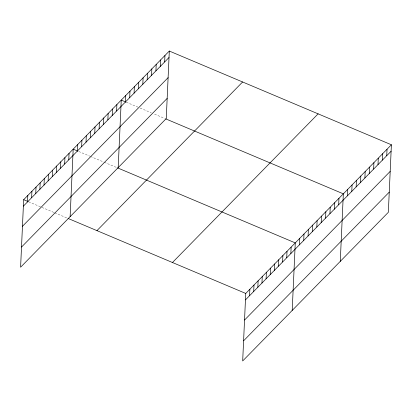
<?xml version="1.0" encoding="UTF-8"?>
<svg xmlns="http://www.w3.org/2000/svg" width="412" height="412" viewBox="0 0 412 412"><rect width="100%" height="100%" fill="white"/><g stroke="black" fill="none" stroke-linecap="round" stroke-linejoin="round"><path stroke-width="0.31" stroke-dasharray="2.06 1.54" d="M126.252 102.207L137.907 107.125M140.132 108.068L151.235 112.754M154.567 114.16L164.558 118.378M78.738 151.498L89.842 156.184M90.398 156.421L103.726 162.045M104.277 162.277L117.049 167.669M28.665 201.808L54.204 212.587M54.76 212.819L67.527 218.211"/><path stroke-width="0.62" d="M169.317 51.042L23.664 199.696L20.6 267.218L166.252 118.558L169.317 51.042L391.4 144.782L388.336 212.304L242.683 360.958L245.748 293.442L391.4 144.782M27.501 201.937L27.795 195.484M31.626 197.724L31.92 191.271M35.751 193.516L36.045 187.058M39.882 189.304L40.175 182.851M44.007 185.091L44.3 178.638M48.132 180.878L48.425 174.425M52.262 176.666L52.556 170.213M56.387 172.453L56.681 166M60.513 168.24L60.806 161.787M64.643 164.033L64.936 157.58M68.768 159.82L69.061 153.367M70.122 216.671L73.187 149.154L77.631 151.029M77.265 151.147L77.559 144.694M81.633 146.687L81.926 140.234M86.005 142.228L86.299 135.775M90.372 137.768L90.666 131.315M94.745 133.308L95.038 126.855M99.112 128.848L99.405 122.395M103.484 124.388L103.773 117.935M107.851 119.928L108.145 113.475M112.219 115.468L112.512 109.015M116.591 111.008L116.884 104.555M118.187 167.617L121.252 100.095L125.696 101.97M125.33 102.088L125.624 95.635M129.698 97.629L129.991 91.176M134.07 93.169L134.363 86.716M138.437 88.714L138.731 82.256M142.81 84.254L143.103 77.796M147.177 79.794L147.47 73.341M151.549 75.334L151.837 68.881M155.916 70.874L156.21 64.421M160.283 66.414L160.577 59.961M164.656 61.955L164.949 55.502M249.579 295.682L249.873 289.229M253.71 291.469L254.003 285.016M257.835 287.257L258.128 280.804M261.96 283.044L262.253 276.591M266.09 278.836L266.384 272.378M270.215 274.624L270.509 268.171M274.341 270.411L274.634 263.958M278.471 266.198L278.764 259.745M282.596 261.986L282.889 255.533M286.721 257.773L287.015 251.32M290.851 253.56L291.145 247.107M292.206 310.416L295.27 242.895L117.605 167.9M299.344 244.893L299.637 238.44M303.716 240.433L304.01 233.98M308.083 235.973L308.377 229.52M312.456 231.513L312.749 225.06M316.823 227.053L317.116 220.6M321.195 222.593L321.489 216.14M325.562 218.133L325.856 211.68M329.935 213.673L330.228 207.221M334.302 209.214L334.596 202.761M338.674 204.754L338.963 198.301M340.271 261.363L343.335 193.841L165.67 118.847M347.414 195.834L347.702 189.381M351.781 191.374L352.075 184.921M356.148 186.914L356.442 180.461M360.521 182.454L360.814 176.001M364.888 177.994L365.181 171.541M369.26 173.534L369.554 167.081M373.627 169.075L373.921 162.622M378 164.615L378.293 158.162M382.367 160.155L382.66 153.702M386.739 155.695L387.033 149.242M23.371 206.149L169.023 57.495M22.459 226.301L168.111 77.647M21.517 247.066L167.169 98.406M96.954 230.632L242.606 81.978M172.463 262.506L318.116 113.851M245.454 299.895L391.106 151.24M244.537 320.047L390.19 171.387M243.595 340.806L389.247 192.152M23.664 199.696L28.109 201.571M68.083 218.448L245.748 293.442"/></g></svg>
